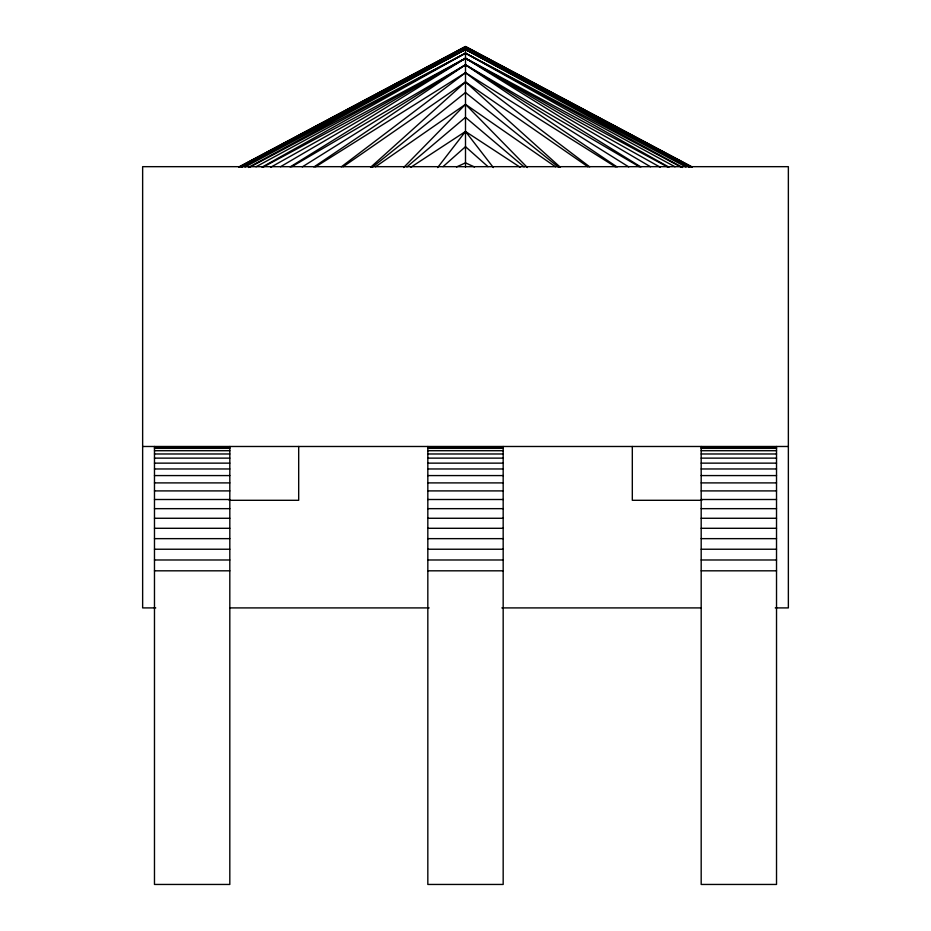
<?xml version="1.0" encoding="UTF-8"?>
<svg xmlns="http://www.w3.org/2000/svg" width="931" height="931" viewBox="0 0 931 931"><rect width="100%" height="100%" fill="white"/><g stroke="black" fill="none" stroke-linecap="round" stroke-linejoin="round"><path stroke-width="1.4" d="M437.64 167.557L465.5 131.48L520.115 167.243M403.647 167.522L465.5 104.342L555.516 166.8M370.561 167.336L465.5 81.975L587.95 166.777M443.04 166.637L465.5 146.679L487.96 166.637M406.94 166.87L465.5 117.341L524.06 166.87M372.26 167.336L465.5 92.53L558.74 167.336M341.281 166.87L465.5 72.711L615.426 166.835M375.484 166.8L465.5 104.342L527.353 167.522M343.05 166.777L465.5 81.975L560.439 167.336M313.922 166.975L465.5 64.798L639.341 166.754M410.885 167.243L465.5 131.48L493.36 167.557M315.574 166.835L465.5 72.711L589.719 166.87M302.261 166.905L465.5 64.798L628.739 166.905M290.146 166.94L465.5 58.269L667.48 166.893M280.499 166.754L465.5 58.269L660.23 167.219M291.659 166.754L465.5 64.798L617.078 166.975M261.983 167.196L465.5 53.16L681.096 167.068M270.77 167.219L465.5 58.269L650.501 166.754M248.496 167.464L465.5 49.494L689.394 167.103M255.99 166.789L465.5 53.16L675.01 166.789M263.52 166.893L465.5 58.269L640.854 166.94M239.337 167.021L465.5 46.55L692.292 167.021M241.49 166.963L465.5 47.283L691.535 167.021M245.016 166.975L465.5 49.494L685.984 166.975M238.708 167.021L465.5 46.55L691.663 167.021M239.465 167.021L465.5 47.283L689.51 166.963M249.904 167.068L465.5 53.16L669.017 167.196M241.606 167.103L465.5 49.494L682.504 167.464M456.469 166.986L465.5 162.855L474.531 166.986M142.641 446.484L788.359 446.484M154.476 446.95L229.817 446.95M427.829 446.95L503.171 446.95M701.183 446.95L776.524 446.95M154.476 448.37L229.817 448.37M427.829 448.37L503.171 448.37M701.183 448.37L776.524 448.37M154.476 450.72L229.817 450.72M427.829 450.72L503.171 450.72M701.183 450.72L776.524 450.72M154.476 453.979L229.817 453.979M427.829 453.979L503.171 453.979M701.183 453.979L776.524 453.979M154.476 458.133L229.817 458.133M427.829 458.133L503.171 458.133M701.183 458.133L776.524 458.133M154.476 463.138L229.817 463.138M427.829 463.138L503.171 463.138M701.183 463.138L776.524 463.138M154.476 468.968L229.817 468.968M427.829 468.968L503.171 468.968M701.183 468.968L776.524 468.968M154.476 475.578L229.817 475.578M427.829 475.578L503.171 475.578M701.183 475.578L776.524 475.578M154.476 482.898L229.817 482.898M427.829 482.898L503.171 482.898M701.183 482.898L776.524 482.898M154.476 490.905L229.817 490.905M427.829 490.905L503.171 490.905M701.183 490.905L776.524 490.905M154.476 499.505L229.817 499.505M427.829 499.505L503.171 499.505M701.183 499.505L776.524 499.505M229.154 500.296L298.688 500.296L298.688 446.484M701.846 500.296L632.312 500.296L632.312 446.484M154.476 508.652L229.817 508.652M427.829 508.652L503.171 508.652M701.183 508.652L776.524 508.652M154.476 518.276L229.817 518.276M427.829 518.276L503.171 518.276M701.183 518.276L776.524 518.276M154.476 528.296L229.817 528.296M427.829 528.296L503.171 528.296M701.183 528.296L776.524 528.296M154.476 538.642L229.817 538.642M427.829 538.642L503.171 538.642M701.183 538.642L776.524 538.642M154.476 549.232L229.817 549.232M427.829 549.232L503.171 549.232M701.183 549.232L776.524 549.232M154.476 559.985L229.817 559.985M427.829 559.985L503.171 559.985M701.183 559.985L776.524 559.985M154.476 570.819L229.817 570.819M427.829 570.819L503.171 570.819M701.183 570.819L776.524 570.819M155.733 607.908L142.641 607.908L142.641 166.672L788.359 166.672L788.359 607.908L775.267 607.908M229.899 607.908L429.144 607.908M501.856 607.908L701.101 607.908M776.524 446.484L776.524 884.45L701.183 884.45L701.183 446.484M503.171 446.484L503.171 884.45L427.829 884.45L427.829 446.484M465.5 46.55L465.5 167.138M229.817 446.484L229.817 884.45L154.476 884.45L154.476 446.484"/></g></svg>
